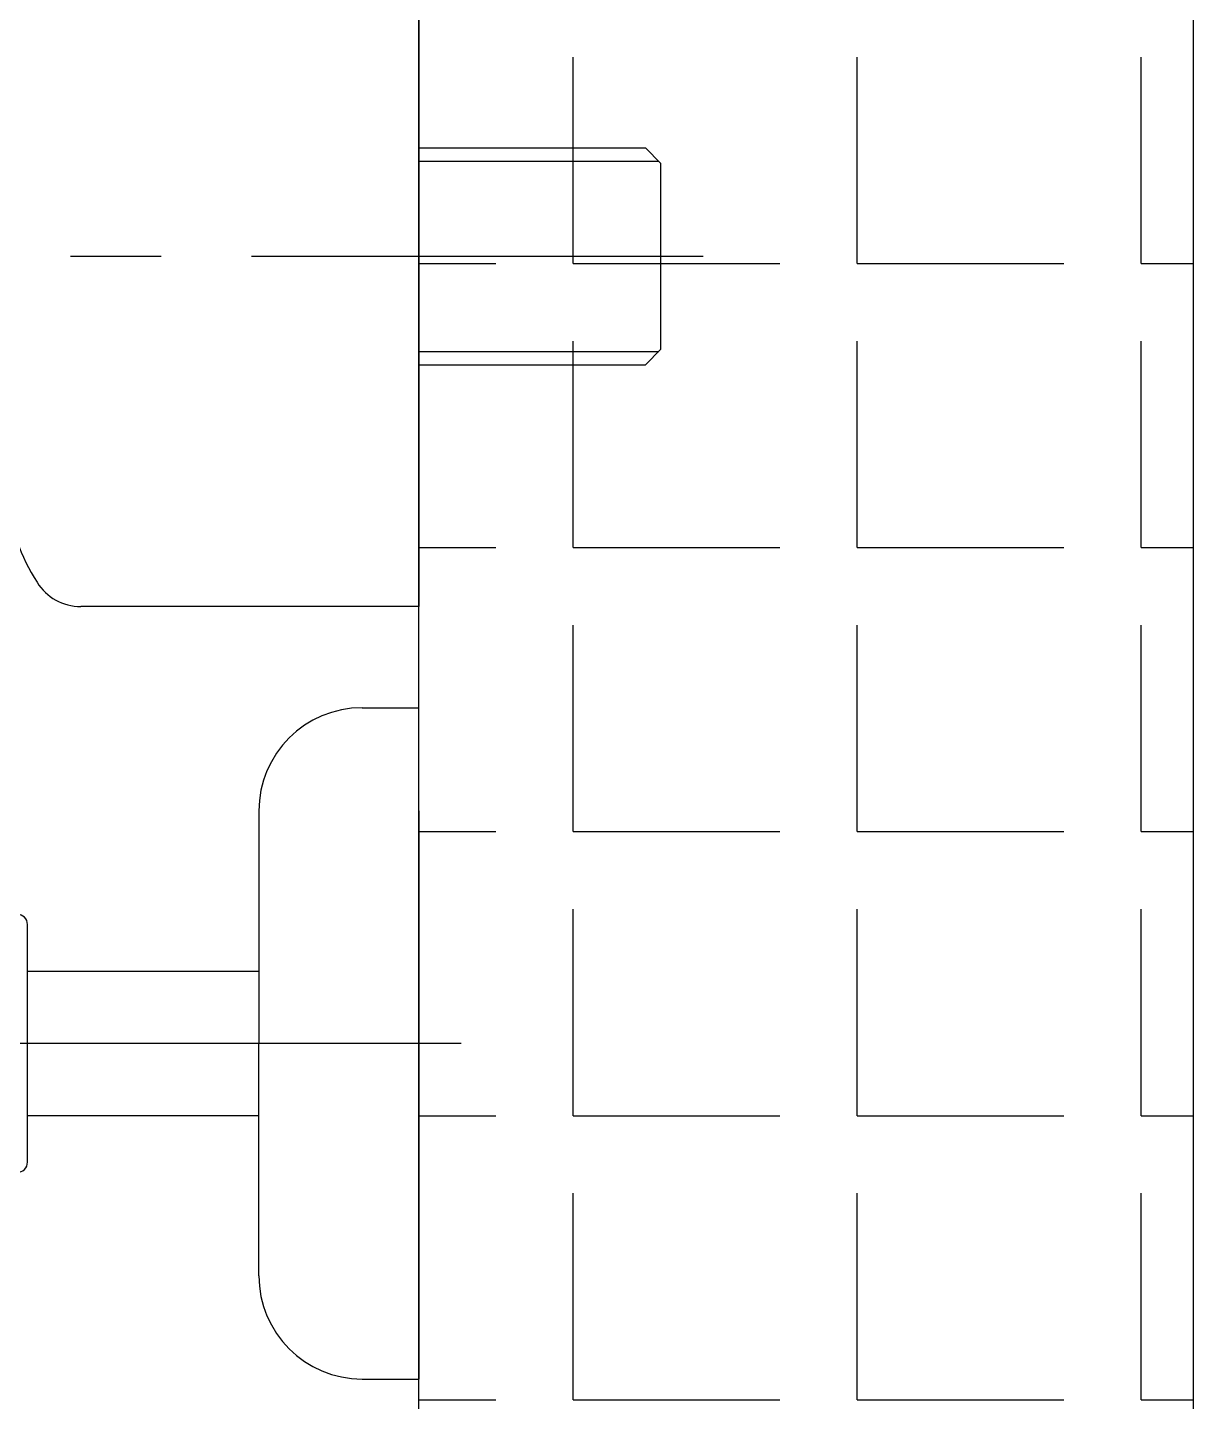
# Model space of a CAD drawing. Extents: x -5853 to -5433, y -3863 to -3269.
# Drawn here: x -5529.81 to -5507.23, y -3413.81 to -3387.2 of the extents above; entities that cross this region are included whole.
import ezdxf

# ---------------------------------------------------------------- set-up
doc = ezdxf.new("R2010")
doc.units = 0
doc.header["$LTSCALE"] = 7
doc.linetypes.add('CENTER', pattern=[2, 1.25, -0.25, 0.25, -0.25])
doc.layers.get('0').update_dxf_attribs({"color": 2, "linetype": 'CONTINUOUS'})
for name, color, linetype in [('CL', 1, 'CENTER'), ('D', 2, 'CONTINUOUS'), ('DWG', 7, 'CONTINUOUS'), ('HT', 3, 'CONTINUOUS')]:
    doc.layers.add(name, color=color, linetype=linetype)

msp = doc.modelspace()

# ---------------------------------------------------------------- linework, layer by layer
at = {"color": 7, "linetype": 'Continuous'}
msp.add_line((-5522.22849, -3402.3757), (-5522.22849, -3411.3757), dxfattribs=at)
at = {"layer": 'CL'}
for p, q in [((-5516.72378, -3391.6357), (-5546.86734, -3391.6357)), ((-5521.40959, -3406.8757), (-5645.94219, -3406.8757))]:
    msp.add_line(p, q, dxfattribs=at)
at = {"layer": 'D'}
for p, q in [((-5522.23024, -3389.7957), (-5517.58268, -3389.7957)), ((-5522.23024, -3393.4757), (-5517.58268, -3393.4757))]:
    msp.add_line(p, q, dxfattribs=at)
at = {"layer": 'D', "color": 0}
for p, q in [((-5522.23024, -3398.41644), (-5528.77733, -3398.41644)), ((-5525.32849, -3402.3757), (-5525.32849, -3406.8757)), ((-5529.80958, -3409.1757), (-5529.80958, -3404.5757)), ((-5529.80958, -3405.4757), (-5525.32849, -3405.4757)), ((-5525.32849, -3411.3757), (-5525.32849, -3406.8757)), ((-5529.80958, -3408.2757), (-5525.32849, -3408.2757))]:
    msp.add_line(p, q, dxfattribs=at)
for centre, radius, start, end in [((-5526.02105, -3395.68935), 4.25268, 188.370424, 212.071279), ((-5528.77733, -3397.41644), 1, 212.071279, 270), ((-5530.00958, -3404.5757), 0.2, 0, 90), ((-5530.00958, -3409.1757), 0.2, 270, 0)]:
    msp.add_arc(centre, radius, start, end, dxfattribs=at)
at = {"layer": 'DWG'}
for p, q in [((-5522.23024, -3384.61644), (-5522.23024, -3398.41644)), ((-5522.23024, -3389.5357), (-5517.84268, -3389.5357)), ((-5517.54268, -3389.8357), (-5517.84268, -3389.5357)), ((-5517.54268, -3393.4357), (-5517.54268, -3389.8357)), ((-5517.84268, -3393.7357), (-5517.54268, -3393.4357)), ((-5522.23024, -3393.7357), (-5517.84268, -3393.7357)), ((-5523.32849, -3400.3757), (-5522.22849, -3400.3757)), ((-5522.22849, -3402.7757), (-5522.22849, -3400.3757)), ((-5522.22849, -3407.5757), (-5522.22849, -3400.3757)), ((-5522.22849, -3406.8757), (-5522.22849, -3413.3757)), ((-5523.32849, -3413.3757), (-5522.22849, -3413.3757))]:
    msp.add_line(p, q, dxfattribs=at)
at = {"layer": 'DWG', "color": 2}
msp.add_line((-5522.22849, -3406.8757), (-5522.22849, -3402.7757), dxfattribs=at)
msp.add_line((-5522.22849, -3406.8757), (-5522.22849, -3402.7757), dxfattribs=at)
at = {"layer": 'DWG'}
for centre, start, end in [((-5523.32849, -3402.3757), 90, 180), ((-5523.32849, -3411.3757), 180, 270)]:
    msp.add_arc(centre, 2, start, end, dxfattribs=at)
at = {"layer": 'HT', "ltscale": 0.5}
for p, q in [((-5522.22849, -3817.74376), (-5522.22849, -3370.64376)), ((-5507.22849, -3824.14376), (-5507.22849, -3370.64376)), ((-5519.2405, -3391.77635), (-5519.2405, -3387.77635)), ((-5513.7405, -3391.77635), (-5513.7405, -3387.77635)), ((-5508.2405, -3391.77635), (-5508.2405, -3387.77635)), ((-5522.22849, -3391.77635), (-5520.7405, -3391.77635)), ((-5519.2405, -3391.77635), (-5515.2405, -3391.77635)), ((-5513.7405, -3391.77635), (-5509.7405, -3391.77635)), ((-5508.2405, -3391.77635), (-5507.22849, -3391.77635)), ((-5519.2405, -3397.27635), (-5519.2405, -3393.27635)), ((-5513.7405, -3397.27635), (-5513.7405, -3393.27635)), ((-5508.2405, -3397.27635), (-5508.2405, -3393.27635)), ((-5522.22849, -3397.27635), (-5520.7405, -3397.27635)), ((-5519.2405, -3397.27635), (-5515.2405, -3397.27635)), ((-5513.7405, -3397.27635), (-5509.7405, -3397.27635)), ((-5508.2405, -3397.27635), (-5507.22849, -3397.27635)), ((-5519.2405, -3402.77635), (-5519.2405, -3398.77635)), ((-5513.7405, -3402.77635), (-5513.7405, -3398.77635)), ((-5508.2405, -3402.77635), (-5508.2405, -3398.77635)), ((-5522.22849, -3402.77635), (-5520.7405, -3402.77635)), ((-5519.2405, -3402.77635), (-5515.2405, -3402.77635)), ((-5513.7405, -3402.77635), (-5509.7405, -3402.77635)), ((-5508.2405, -3402.77635), (-5507.22849, -3402.77635)), ((-5519.2405, -3408.27635), (-5519.2405, -3404.27635)), ((-5513.7405, -3408.27635), (-5513.7405, -3404.27635)), ((-5508.2405, -3408.27635), (-5508.2405, -3404.27635)), ((-5522.22849, -3408.27635), (-5520.7405, -3408.27635)), ((-5519.2405, -3408.27635), (-5515.2405, -3408.27635)), ((-5513.7405, -3408.27635), (-5509.7405, -3408.27635)), ((-5508.2405, -3408.27635), (-5507.22849, -3408.27635)), ((-5519.2405, -3413.77635), (-5519.2405, -3409.77635)), ((-5513.7405, -3413.77635), (-5513.7405, -3409.77635)), ((-5508.2405, -3413.77635), (-5508.2405, -3409.77635)), ((-5522.22849, -3413.77635), (-5520.7405, -3413.77635)), ((-5519.2405, -3413.77635), (-5515.2405, -3413.77635)), ((-5513.7405, -3413.77635), (-5509.7405, -3413.77635)), ((-5508.2405, -3413.77635), (-5507.22849, -3413.77635))]:
    msp.add_line(p, q, dxfattribs=at)

doc.saveas('drawing.dxf')
